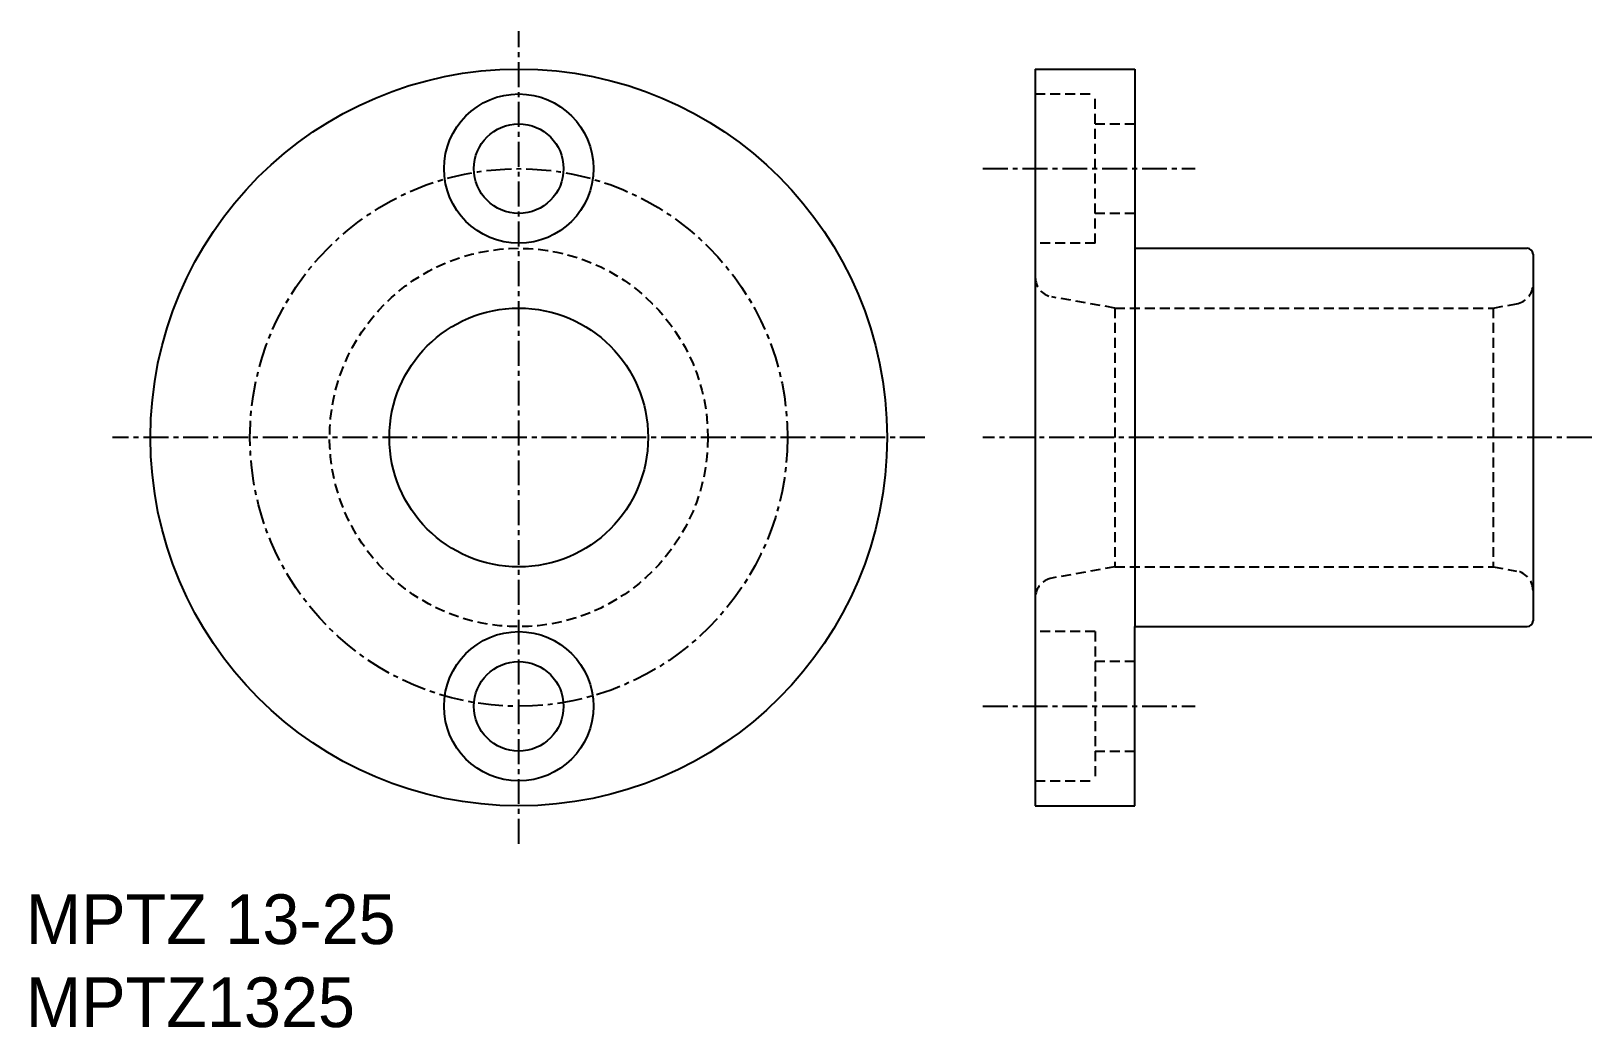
# Model space of a CAD drawing. Extents: x 24.8 to 103.2, y 42.8 to 92.8.
import ezdxf

# ---------------------------------------------------------------- set-up
doc = ezdxf.new("R2010")
doc.units = 0
doc.linetypes.add('CENTER', pattern=[2, 1.25, -0.25, 0.25, -0.25])
doc.linetypes.add('DASHED', pattern=[0.75, 0.5, -0.25])
doc.layers.get('0').update_dxf_attribs({"linetype": 'CONTINUOUS'})
doc.layers.add('CENTER', color=1, linetype='CENTER')

msp = doc.modelspace()

# ---------------------------------------------------------------- linework, layer by layer
at = {"color": 7, "linetype": 'CONTINUOUS'}
for p, q in [((75.243, 90.913), (75.243, 53.913)), ((75.243, 90.913), (80.243, 90.913)), ((80.243, 90.913), (80.243, 81.913)), ((80.243, 81.913), (99.943, 81.913)), ((80.243, 81.913), (80.243, 62.913)), ((100.243, 81.613), (100.243, 63.213)), ((80.243, 62.913), (99.943, 62.913)), ((80.243, 53.913), (80.243, 62.913)), ((75.243, 53.913), (80.243, 53.913))]:
    msp.add_line(p, q, dxfattribs=at)
at = {"color": 3, "linetype": 'DASHED'}
for p, q in [((75.243, 89.663), (78.243, 89.663)), ((78.243, 82.163), (78.243, 89.663)), ((78.243, 88.163), (80.243, 88.163)), ((80.243, 83.663), (78.243, 83.663)), ((78.243, 82.163), (75.243, 82.163)), ((79.243, 78.913), (76.069, 79.472)), ((79.243, 78.913), (98.243, 78.913)), ((79.243, 78.913), (79.243, 65.913)), ((98.243, 78.913), (99.416, 79.12)), ((98.243, 78.913), (98.243, 65.913)), ((79.243, 65.913), (76.069, 65.353)), ((79.243, 65.913), (98.243, 65.913)), ((98.243, 65.913), (99.416, 65.706)), ((78.243, 62.663), (75.243, 62.663)), ((78.243, 62.663), (78.243, 55.163)), ((80.243, 61.163), (78.243, 61.163)), ((78.243, 56.663), (80.243, 56.663)), ((75.243, 55.163), (78.243, 55.163))]:
    msp.add_line(p, q, dxfattribs=at)
at = {"color": 7, "linetype": 'CONTINUOUS'}
for centre, radius in [((49.295, 72.413), 18.5), ((49.295, 85.913), 3.75), ((49.295, 85.913), 2.25), ((49.295, 72.413), 6.5), ((49.295, 58.913), 3.75), ((49.295, 58.913), 2.25)]:
    msp.add_circle(centre, radius, dxfattribs=at)
at = {"color": 3, "linetype": 'DASHED'}
msp.add_circle((49.295, 72.413), 9.5, dxfattribs=at)
at = {"color": 7, "linetype": 'CONTINUOUS'}
for centre, start, end in [((99.943, 81.613), 360, 90), ((99.943, 63.213), 270, 360)]:
    msp.add_arc(centre, 0.3, start, end, dxfattribs=at)
at = {"color": 3, "linetype": 'DASHED'}
for centre, start, end in [((76.243, 80.457), 180, 260), ((99.243, 80.105), 280, 0), ((76.243, 64.368), 100, 180), ((99.243, 64.721), 0, 80)]:
    msp.add_arc(centre, 1, start, end, dxfattribs=at)
at = {"layer": 'CENTER', "color": 1, "linetype": 'CENTER'}
for p, q in [((49.295, 52.011), (49.295, 92.814)), ((72.606, 85.913), (83.267, 85.913)), ((69.696, 72.413), (28.893, 72.413)), ((103.196, 72.413), (72.606, 72.413)), ((72.606, 58.913), (83.267, 58.913))]:
    msp.add_line(p, q, dxfattribs=at)
msp.add_circle((49.295, 72.413), 13.5, dxfattribs=at)

# ---------------------------------------------------------------- texts
at = {"color": 7, "linetype": 'CONTINUOUS'}
for s, p in [('MPTZ 13-25', (24.532, 46.972)), ('MPTZ1325', (24.532, 42.805))]:
    msp.add_text(s, height=2.5, dxfattribs=at).set_placement(p)

doc.saveas('drawing.dxf')
